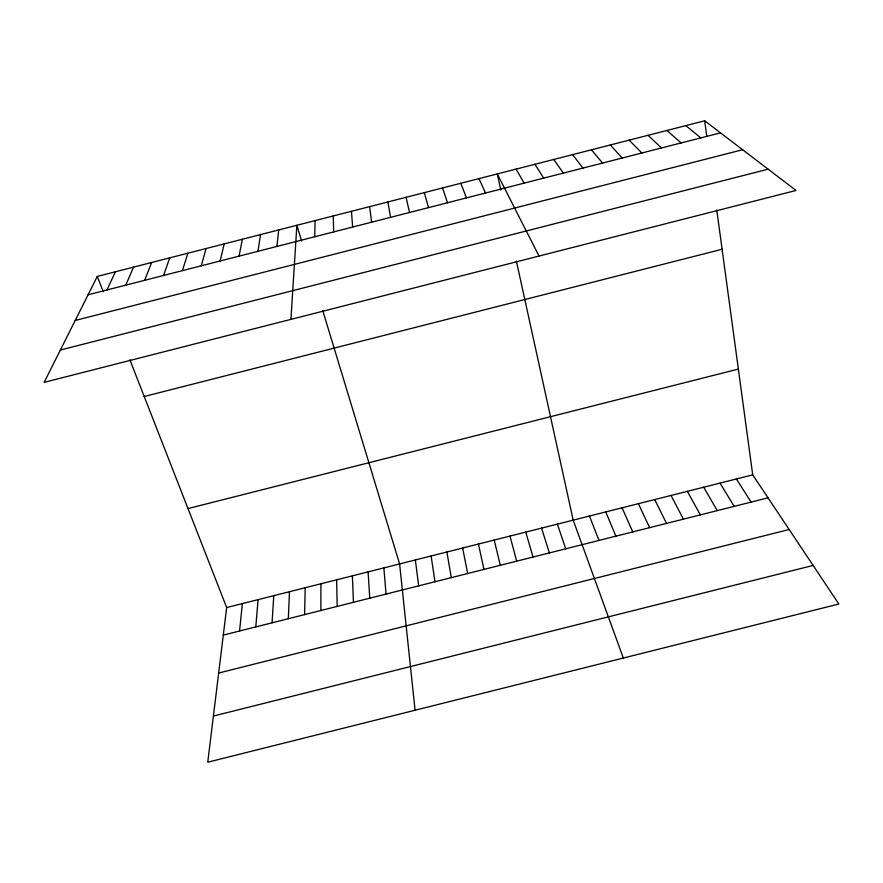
<?xml version="1.0" encoding="UTF-8"?>
<svg xmlns="http://www.w3.org/2000/svg" width="883" height="883" viewBox="0 0 883 883"><rect width="100%" height="100%" fill="white"/><g stroke="black" fill="none" stroke-linecap="round" stroke-linejoin="round"><path stroke-width="1.32" d="M320.882 610.506L320.915 583.784M314.767 236.754L315.043 220.618M304.602 614.612L305.198 587.747M288.333 618.707L289.481 591.72M290.926 319.37L296.865 225.275L301.622 240.982M272.063 622.813L273.774 595.683M255.805 626.908L258.068 599.645M239.558 631.003L242.361 603.608M276.909 246.445L278.686 229.933M129.878 359.778L226.666 607.559L207.759 762.206L838.85 604.016L752.713 474.855L716.775 209.977M257.991 251.291L260.518 234.591M239.083 256.136L242.35 239.249M220.176 260.971L224.194 243.896M201.291 265.805L206.048 248.553M182.406 270.639L187.913 253.2M163.521 275.474L169.779 257.847M144.646 280.308L151.644 262.483M125.783 285.143L133.532 267.13M106.931 289.966L115.419 271.765M97.307 276.412L44.15 382.361L796.025 190.463L704.678 120.794L97.307 276.412L103.3 291.754M88.09 294.79L720.506 132.858M75.21 320.463L742.625 149.735M60.364 350.032L768.133 169.183M144.216 396.5L722.106 249.26M188.002 508.575L738.365 369.083M226.666 607.559L752.713 474.855M223.3 635.098L768.033 497.824M218.664 673.034L789.159 529.502M213.41 716.058L813.122 565.44M685.793 125.629L700.837 137.903M666.908 130.463L681.168 142.936M648.023 135.309L661.499 147.969M629.16 140.143L641.853 153.002M610.296 144.978L622.206 158.035M591.433 149.801L602.57 163.057M572.592 154.635L582.946 168.09M553.751 159.459L563.321 173.112M736.367 478.972L751.102 502.096M534.921 164.282L543.718 178.134M720.02 483.1L734.17 506.356M703.685 487.217L717.25 510.628M516.102 169.106L524.116 183.156M687.349 491.345L700.34 514.888M671.025 495.462L683.431 519.149M539.016 256.059L497.284 173.929L500.804 189.977M654.7 499.579L666.533 523.409M638.387 503.696L649.634 527.67M479.028 178.609L485.507 193.035M622.085 507.802L632.747 531.919M605.782 511.919L615.859 536.18M460.771 183.278L466.5 197.902M589.48 516.036L598.983 540.429M623.321 658.045L573.188 520.142L516.4 261.125M557.383 524.127L565.738 548.807M442.538 187.958L447.515 202.77M541.577 528.111L549.381 552.935M322.736 310.551L399.602 563.939L415.076 710.241M525.782 532.096L533.023 557.052M424.304 192.626L428.52 207.626M509.988 536.08L516.665 561.169M494.204 540.065L500.319 565.297M406.07 197.295L409.546 212.483M478.431 544.049L483.972 569.414M462.648 548.023L467.648 573.531M387.858 201.964L390.573 217.339M446.886 552.007L451.312 577.637M431.114 555.981L434.988 581.754M704.678 120.794L706.764 136.114M415.363 559.954L418.674 585.87M369.646 206.633L371.611 222.196M383.862 567.901L386.048 594.082M351.434 211.302L352.659 227.052M368.112 571.875L369.756 598.199M352.383 575.848L353.454 602.305M333.233 215.96L333.708 231.909M336.644 579.822L337.174 606.411"/></g></svg>
